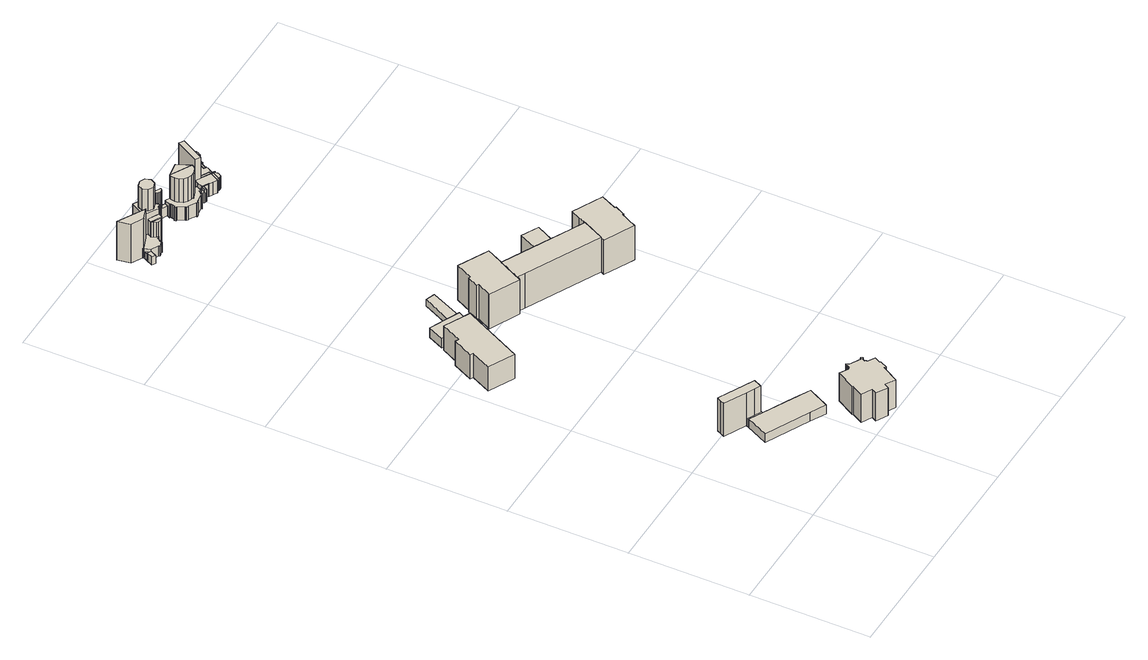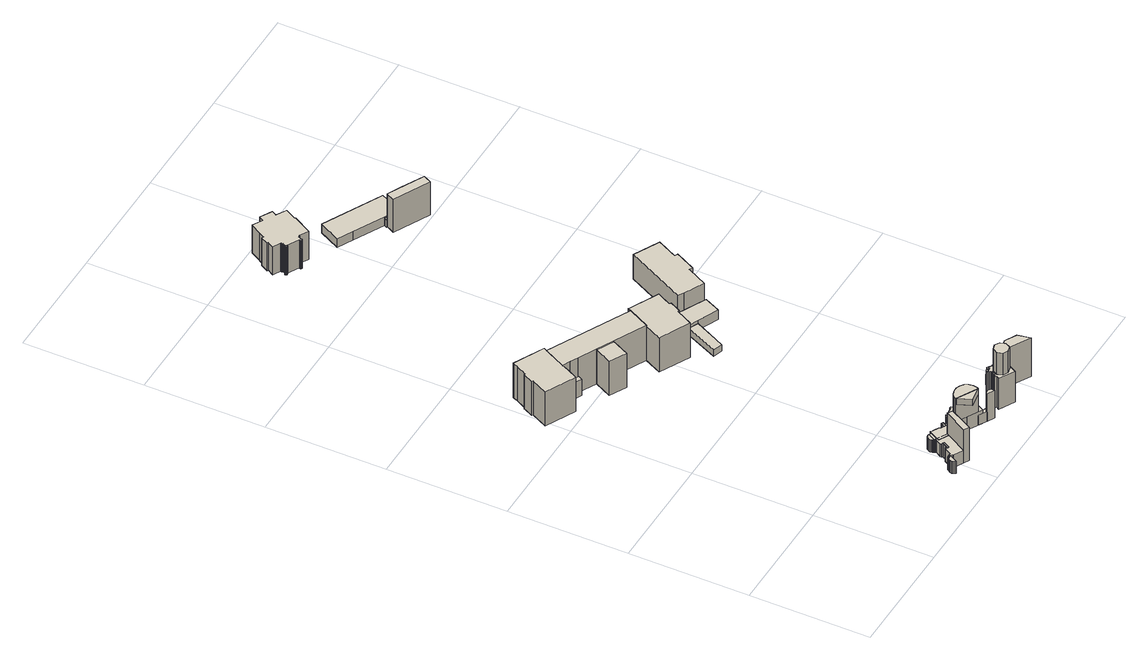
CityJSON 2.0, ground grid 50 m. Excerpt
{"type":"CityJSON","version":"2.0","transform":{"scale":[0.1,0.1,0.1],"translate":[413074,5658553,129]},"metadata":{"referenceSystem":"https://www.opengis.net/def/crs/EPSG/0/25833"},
"CityObjects":{
"building1":{"type":"Building","attributes":{"Dachtyp_tdc":"tdcFreeFormRoof","Gemeindeschluessel":14612000,"Dachneigung":67.37,"QualitaetDacherkennung":4,"Geometrietyp2DReferenz":"3000","measuredHeight":18.38,"function":"31001_9998","roofType":"5000"},"geometry":[{"type":"Solid","lod":"1","boundaries":[[[[0,1,2,3,4,5,6]],[[7,8,9,10,11,12,13]],[[6,8,7,0]],[[5,9,8,6]],[[4,10,9,5]],[[3,11,10,4]],[[2,12,11,3]],[[1,13,12,2]],[[0,7,13,1]]]]}]},
"building2":{"type":"Building","attributes":{"Gemeindeschluessel":14612000,"Geometrietyp2DReferenz":"3000","function":"31001_9998","roofType":"9999"},"children":["building2-1","building2-2"]},
"building2-1":{"type":"BuildingPart","attributes":{"Dachtyp_tdc":"tdcPolyFlatRoof","Dachneigung":3.82,"QualitaetDacherkennung":54,"Geometrietyp2DReferenz":"3000","measuredHeight":3.72,"roofType":"2100"},"parents":["building2"],"geometry":[{"type":"Solid","lod":"1","boundaries":[[[[14,15,16,17,18,19]],[[20,21,22,23,24,25]],[[19,21,20,14]],[[18,22,21,19]],[[17,23,22,18]],[[16,24,23,17]],[[15,25,24,16]],[[14,20,25,15]]]]}]},
"building2-2":{"type":"BuildingPart","attributes":{"Dachtyp_tdc":"tdcGableRoof","Dachneigung":11.91,"QualitaetDacherkennung":66,"Geometrietyp2DReferenz":"3000","measuredHeight":4.73,"roofType":"3100"},"parents":["building2"],"geometry":[{"type":"Solid","lod":"1","boundaries":[[[[26,27,28,29,30,31,32]],[[22,21,33,34,35,36,37]],[[32,21,22,26]],[[31,33,21,32]],[[30,34,33,31]],[[29,35,34,30]],[[28,36,35,29]],[[27,37,36,28]],[[26,22,37,27]]]]}]},
"building3":{"type":"Building","attributes":{"Dachtyp_tdc":"tdcPolyFlatRoof","Gemeindeschluessel":14612000,"Dachneigung":3.43,"QualitaetDacherkennung":82,"Geometrietyp2DReferenz":"3000","measuredHeight":12.13,"function":"31001_9998","roofType":"2100"},"geometry":[{"type":"Solid","lod":"1","boundaries":[[[[38,39,40,41,42,43,44,45,46]],[[47,48,49,50,51,52,53,54,55]],[[46,48,47,38]],[[45,49,48,46]],[[44,50,49,45]],[[43,51,50,44]],[[42,52,51,43]],[[41,53,52,42]],[[40,54,53,41]],[[39,55,54,40]],[[38,47,55,39]]]]}]},
"building4":{"type":"Building","attributes":{"Dachtyp_tdc":"tdcFreeFormRoof","Gemeindeschluessel":14612000,"Dachneigung":10.33,"QualitaetDacherkennung":54,"Geometrietyp2DReferenz":"3000","measuredHeight":14.67,"function":"31001_9998","roofType":"5000"},"geometry":[{"type":"Solid","lod":"1","boundaries":[[[[56,57,58,59,60,61,62,63,64,65,66,67,68,69,70,71,72,73,74,75,76,77,78,79,80,81,82,83,84,85,86,87,88,89,90,91,92,93,94,95,96,97,98,99,100,101,102,103,104,105,106,107,108,109,110,111,112,113,114,115,116,117,118,119,120,121,122,123,124,125,126,127,128,129,130,131,132,133,134,135,136,137,138,139,140,141,142,143,144,145,146,147,148,149,150,151,152,153,154,155,156,157,158]],[[159,160,161,162,163,164,165,166,167,168,169,170,171,172,173,174,175,176,177,178,179,180,181,182,183,184,185,186,187,188,189,190,191,192,193,194,195,196,197,198,199,200,201,202,203,204,205,206,207,208,209,210,211,212,213,214,215,216,217,218,219,220,221,222,223,224,225,226,227,228,229,230,231,232,233,234,235,236,237,238,239,240,241,242,243,244,245,246,247,248,249,250,251,252,253,254,255,256,257,258,259,260,261]],[[158,160,159,56]],[[157,161,160,158]],[[156,162,161,157]],[[155,163,162,156]],[[154,164,163,155]],[[153,165,164,154]],[[152,166,165,153]],[[151,167,166,152]],[[150,168,167,151]],[[149,169,168,150]],[[148,170,169,149]],[[147,171,170,148]],[[146,172,171,147]],[[145,173,172,146]],[[144,174,173,145]],[[143,175,174,144]],[[142,176,175,143]],[[141,177,176,142]],[[140,178,177,141]],[[139,179,178,140]],[[138,180,179,139]],[[137,181,180,138]],[[136,182,181,137]],[[135,183,182,136]],[[134,184,183,135]],[[133,185,184,134]],[[132,186,185,133]],[[131,187,186,132]],[[130,188,187,131]],[[129,189,188,130]],[[128,190,189,129]],[[127,191,190,128]],[[126,192,191,127]],[[125,193,192,126]],[[124,194,193,125]],[[123,195,194,124]],[[122,196,195,123]],[[121,197,196,122]],[[120,198,197,121]],[[119,199,198,120]],[[118,200,199,119]],[[117,201,200,118]],[[116,202,201,117]],[[115,203,202,116]],[[114,204,203,115]],[[113,205,204,114]],[[112,206,205,113]],[[111,207,206,112]],[[110,208,207,111]],[[109,209,208,110]],[[108,210,209,109]],[[107,211,210,108]],[[106,212,211,107]],[[105,213,212,106]],[[104,214,213,105]],[[103,215,214,104]],[[102,216,215,103]],[[101,217,216,102]],[[100,218,217,101]],[[99,219,218,100]],[[98,220,219,99]],[[97,221,220,98]],[[96,222,221,97]],[[95,223,222,96]],[[94,224,223,95]],[[93,225,224,94]],[[92,226,225,93]],[[91,227,226,92]],[[90,228,227,91]],[[89,229,228,90]],[[88,230,229,89]],[[87,231,230,88]],[[86,232,231,87]],[[85,233,232,86]],[[84,234,233,85]],[[83,235,234,84]],[[82,236,235,83]],[[81,237,236,82]],[[80,238,237,81]],[[79,239,238,80]],[[78,240,239,79]],[[77,241,240,78]],[[76,242,241,77]],[[75,243,242,76]],[[74,244,243,75]],[[73,245,244,74]],[[72,246,245,73]],[[71,247,246,72]],[[70,248,247,71]],[[69,249,248,70]],[[68,250,249,69]],[[67,251,250,68]],[[66,252,251,67]],[[65,253,252,66]],[[64,254,253,65]],[[63,255,254,64]],[[62,256,255,63]],[[61,257,256,62]],[[60,258,257,61]],[[59,259,258,60]],[[58,260,259,59]],[[57,261,260,58]],[[56,159,261,57]]]]}]},
"building5":{"type":"Building","attributes":{"Gemeindeschluessel":14612000,"Geometrietyp2DReferenz":"3000","function":"31001_9998","roofType":"9999"},"children":["building5-1","building5-2","building5-3"]},
"building5-1":{"type":"BuildingPart","attributes":{"Dachtyp_tdc":"tdcPolyFlatRoof","Dachneigung":0,"QualitaetDacherkennung":69,"Geometrietyp2DReferenz":"3000","measuredHeight":3.11,"roofType":"1000"},"parents":["building5"],"geometry":[{"type":"Solid","lod":"1","boundaries":[[[[262,263,264,265]],[[266,267,268,269]],[[265,267,266,262]],[[264,268,267,265]],[[263,269,268,264]],[[262,266,269,263]]]]}]},
"building5-2":{"type":"BuildingPart","attributes":{"Dachtyp_tdc":"tdcPolyFlatRoof","Dachneigung":0,"QualitaetDacherkennung":81,"Geometrietyp2DReferenz":"3000","measuredHeight":3.07,"roofType":"1000"},"parents":["building5"],"geometry":[{"type":"Solid","lod":"1","boundaries":[[[[270,271,272,273]],[[274,275,276,277]],[[273,275,274,270]],[[272,276,275,273]],[[271,277,276,272]],[[270,274,277,271]]]]}]},
"building5-3":{"type":"BuildingPart","attributes":{"Dachtyp_tdc":"tdcPolyFlatRoof","Dachneigung":3.21,"QualitaetDacherkennung":63,"Geometrietyp2DReferenz":"3000","measuredHeight":5.09,"roofType":"2100"},"parents":["building5"],"geometry":[{"type":"Solid","lod":"1","boundaries":[[[[278,279,280,281,282,283]],[[277,284,285,266,269,274]],[[283,284,277,278]],[[282,285,284,283]],[[281,266,285,282]],[[280,269,266,281]],[[279,274,269,280]],[[278,277,274,279]]]]}]},
"building6":{"type":"Building","attributes":{"name":"St. Martin","Gemeindeschluessel":14612000,"QualitaetDacherkennung":100,"Geometrietyp2DReferenz":"3000","function":"31001_3041","roofType":"9999"},"children":["building6-1","building6-2","building6-3","building6-4","building6-5","building6-6","building6-7","building6-8","building6-9","building6-10","building6-11","building6-12","building6-13","building6-14","building6-15","building6-16","building6-17","building6-18","building6-19","building6-20","building6-21","building6-22","building6-23"]},
"building6-1":{"type":"BuildingPart","attributes":{"Dachtyp_tdc":"tdcHipAndGableRoof","Dachneigung":59.21,"QualitaetDacherkennung":100,"Geometrietyp2DReferenz":"3000","measuredHeight":4.59,"roofType":"5000"},"parents":["building6"],"geometry":[{"type":"Solid","lod":"1","boundaries":[[[[286,287,288,289]],[[290,291,292,293]],[[289,291,290,286]],[[288,292,291,289]],[[287,293,292,288]],[[286,290,293,287]]]]}]},
"building6-2":{"type":"BuildingPart","attributes":{"Dachtyp_tdc":"tdcPolyFlatRoof","Dachneigung":11.87,"QualitaetDacherkennung":100,"Geometrietyp2DReferenz":"3000","measuredHeight":3.67,"roofType":"1000"},"parents":["building6"],"geometry":[{"type":"Solid","lod":"1","boundaries":[[[[294,295,296]],[[291,290,297]],[[296,290,291,294]],[[295,297,290,296]],[[294,291,297,295]]]]}]},
"building6-3":{"type":"BuildingPart","attributes":{"Dachtyp_tdc":"tdcPyramidRoof","Dachneigung":68.82,"QualitaetDacherkennung":100,"Geometrietyp2DReferenz":"3000","measuredHeight":22.8,"roofType":"4000"},"parents":["building6"],"geometry":[{"type":"Solid","lod":"1","boundaries":[[[[298,299,300,301]],[[297,302,303,304]],[[301,302,297,298]],[[300,303,302,301]],[[299,304,303,300]],[[298,297,304,299]]]]}]},
"building6-4":{"type":"BuildingPart","attributes":{"Dachtyp_tdc":"tdcTentRoof","Dachneigung":47.16,"QualitaetDacherkennung":100,"Geometrietyp2DReferenz":"3000","measuredHeight":7.36,"roofType":"4000"},"parents":["building6"],"geometry":[{"type":"Solid","lod":"1","boundaries":[[[[305,306,307,308,309,310,311,312,313,314,315,316,317,318,319,320,321,322,323,324,325,326,327]],[[328,329,330,331,332,333,334,335,336,337,338,339,340,291,341,342,343,344,345,346,347,348,349]],[[327,329,328,305]],[[326,330,329,327]],[[325,331,330,326]],[[324,332,331,325]],[[323,333,332,324]],[[322,334,333,323]],[[321,335,334,322]],[[320,336,335,321]],[[319,337,336,320]],[[318,338,337,319]],[[317,339,338,318]],[[316,340,339,317]],[[315,291,340,316]],[[314,341,291,315]],[[313,342,341,314]],[[312,343,342,313]],[[311,344,343,312]],[[310,345,344,311]],[[309,346,345,310]],[[308,347,346,309]],[[307,348,347,308]],[[306,349,348,307]],[[305,328,349,306]]]]}]},
"building6-5":{"type":"BuildingPart","attributes":{"Dachtyp_tdc":"tdcTentRoof","Dachneigung":71.44,"QualitaetDacherkennung":100,"Geometrietyp2DReferenz":"3000","measuredHeight":14.91,"roofType":"4000"},"parents":["building6"],"geometry":[{"type":"Solid","lod":"1","boundaries":[[[[350,351,352,353,354,355,356,357,358]],[[359,360,361,362,328,349,363,364,365]],[[358,360,359,350]],[[357,361,360,358]],[[356,362,361,357]],[[355,328,362,356]],[[354,349,328,355]],[[353,363,349,354]],[[352,364,363,353]],[[351,365,364,352]],[[350,359,365,351]]]]}]},
"building6-6":{"type":"BuildingPart","attributes":{"Dachtyp_tdc":"tdcGableRoof","Dachneigung":63.67,"QualitaetDacherkennung":100,"Geometrietyp2DReferenz":"3000","measuredHeight":14.9,"roofType":"3100"},"parents":["building6"],"geometry":[{"type":"Solid","lod":"1","boundaries":[[[[366,367,368,369,370]],[[364,371,372,373,359]],[[370,371,364,366]],[[369,372,371,370]],[[368,373,372,369]],[[367,359,373,368]],[[366,364,359,367]]]]}]},
"building6-7":{"type":"BuildingPart","attributes":{"Dachtyp_tdc":"tdcTentRoof","Dachneigung":72.78,"QualitaetDacherkennung":100,"Geometrietyp2DReferenz":"3000","measuredHeight":15.07,"roofType":"4000"},"parents":["building6"],"geometry":[{"type":"Solid","lod":"1","boundaries":[[[[374,375,376,377,378,379,380,381]],[[382,383,384,385,386,387,388,389]],[[381,383,382,374]],[[380,384,383,381]],[[379,385,384,380]],[[378,386,385,379]],[[377,387,386,378]],[[376,388,387,377]],[[375,389,388,376]],[[374,382,389,375]]]]}]},
"building6-8":{"type":"BuildingPart","attributes":{"Dachtyp_tdc":"tdcLeanToRoof","Dachneigung":0,"QualitaetDacherkennung":100,"Geometrietyp2DReferenz":"3000","measuredHeight":14.87,"roofType":"2100"},"parents":["building6"],"geometry":[{"type":"Solid","lod":"1","boundaries":[[[[390,391,392,393,394,395,396,397,398,399,400,401,402,403,404,405,406,407,408,409,410,411]],[[412,413,414,415,416,417,418,419,420,421,422,423,424,425,426,427,428,429,430,372,431,432]],[[411,413,412,390]],[[410,414,413,411]],[[409,415,414,410]],[[408,416,415,409]],[[407,417,416,408]],[[406,418,417,407]],[[405,419,418,406]],[[404,420,419,405]],[[403,421,420,404]],[[402,422,421,403]],[[401,423,422,402]],[[400,424,423,401]],[[399,425,424,400]],[[398,426,425,399]],[[397,427,426,398]],[[396,428,427,397]],[[395,429,428,396]],[[394,430,429,395]],[[393,372,430,394]],[[392,431,372,393]],[[391,432,431,392]],[[390,412,432,391]]]]}]},
"building6-9":{"type":"BuildingPart","attributes":{"Dachtyp_tdc":"tdcTentRoof","Dachneigung":90,"QualitaetDacherkennung":100,"Geometrietyp2DReferenz":"3000","measuredHeight":14.98,"roofType":"4000"},"parents":["building6"],"geometry":[{"type":"Solid","lod":"1","boundaries":[[[[433,434,435,436,437,438,439,440,441,442,443]],[[444,445,446,447,448,449,450,451,452,453,454]],[[443,445,444,433]],[[442,446,445,443]],[[441,447,446,442]],[[440,448,447,441]],[[439,449,448,440]],[[438,450,449,439]],[[437,451,450,438]],[[436,452,451,437]],[[435,453,452,436]],[[434,454,453,435]],[[433,444,454,434]]]]}]},
"building6-10":{"type":"BuildingPart","attributes":{"Dachtyp_tdc":"tdcLeanToRoof","Dachneigung":0,"QualitaetDacherkennung":100,"Geometrietyp2DReferenz":"3000","measuredHeight":4.7,"roofType":"2100"},"parents":["building6"],"geometry":[{"type":"Solid","lod":"1","boundaries":[[[[455,456,457,458]],[[459,460,461,462]],[[458,460,459,455]],[[457,461,460,458]],[[456,462,461,457]],[[455,459,462,456]]]]}]},
"building6-11":{"type":"BuildingPart","attributes":{"Dachtyp_tdc":"tdcTentRoof","Dachneigung":31.6,"QualitaetDacherkennung":100,"Geometrietyp2DReferenz":"3000","measuredHeight":8.97,"roofType":"3500"},"parents":["building6"],"geometry":[{"type":"Solid","lod":"1","boundaries":[[[[463,464,465,466,467,468,469,470,471,472,473,474,475,476,477,478,479,480,481,482,483,484,485,486,487,488,489,490,491]],[[492,493,494,495,496,497,498,499,500,501,502,503,504,505,506,507,508,509,510,511,512,513,514,515,516,517,518,519,520]],[[491,493,492,463]],[[490,494,493,491]],[[489,495,494,490]],[[488,496,495,489]],[[487,497,496,488]],[[486,498,497,487]],[[485,499,498,486]],[[484,500,499,485]],[[483,501,500,484]],[[482,502,501,483]],[[481,503,502,482]],[[480,504,503,481]],[[479,505,504,480]],[[478,506,505,479]],[[477,507,506,478]],[[476,508,507,477]],[[475,509,508,476]],[[474,510,509,475]],[[473,511,510,474]],[[472,512,511,473]],[[471,513,512,472]],[[470,514,513,471]],[[469,515,514,470]],[[468,516,515,469]],[[467,517,516,468]],[[466,518,517,467]],[[465,519,518,466]],[[464,520,519,465]],[[463,492,520,464]]]]}]},
"building6-12":{"type":"BuildingPart","attributes":{"Dachtyp_tdc":"tdcTentRoof","Dachneigung":90,"QualitaetDacherkennung":100,"Geometrietyp2DReferenz":"3000","measuredHeight":16.08,"roofType":"4000"},"parents":["building6"],"geometry":[{"type":"Solid","lod":"1","boundaries":[[[[521,522,523,524,525,526,527,528,529,530,531]],[[532,533,534,535,536,537,538,539,540,541,457]],[[531,533,532,521]],[[530,534,533,531]],[[529,535,534,530]],[[528,536,535,529]],[[527,537,536,528]],[[526,538,537,527]],[[525,539,538,526]],[[524,540,539,525]],[[523,541,540,524]],[[522,457,541,523]],[[521,532,457,522]]]]}]},
"building6-13":{"type":"BuildingPart","attributes":{"Dachtyp_tdc":"tdcFreeFormRoof","Dachneigung":50.16,"QualitaetDacherkennung":100,"Geometrietyp2DReferenz":"3000","measuredHeight":5.89,"roofType":"5000"},"parents":["building6"],"geometry":[{"type":"Solid","lod":"1","boundaries":[[[[522,521,542]],[[543,544,545]],[[542,544,543,522]],[[521,545,544,542]],[[522,543,545,521]]]]}]},
"building6-14":{"type":"BuildingPart","attributes":{"Dachtyp_tdc":"tdcLeanToRoof","Dachneigung":0,"QualitaetDacherkennung":100,"Geometrietyp2DReferenz":"3000","measuredHeight":4.72,"roofType":"2100"},"parents":["building6"],"geometry":[{"type":"Solid","lod":"1","boundaries":[[[[546,532,547,548,549,550,551,552,553,554,555]],[[556,557,558,559,560,561,562,520,563,564,519]],[[555,556,519,546]],[[554,557,556,555]],[[553,558,557,554]],[[552,559,558,553]],[[551,560,559,552]],[[550,561,560,551]],[[549,562,561,550]],[[548,520,562,549]],[[547,563,520,548]],[[532,564,563,547]],[[546,519,564,532]]]]}]},
"building6-15":{"type":"BuildingPart","attributes":{"Dachtyp_tdc":"tdcHipAndGableRoof","Dachneigung":54.85,"QualitaetDacherkennung":100,"Geometrietyp2DReferenz":"3000","measuredHeight":6.83,"roofType":"5000"},"parents":["building6"],"geometry":[{"type":"Solid","lod":"1","boundaries":[[[[565,566,567,568,569,570,571,572]],[[573,574,575,576,577,559,578,579]],[[572,574,573,565]],[[571,575,574,572]],[[570,576,575,571]],[[569,577,576,570]],[[568,559,577,569]],[[567,578,559,568]],[[566,579,578,567]],[[565,573,579,566]]]]}]},
"building6-16":{"type":"BuildingPart","attributes":{"Dachtyp_tdc":"tdcHipAndGableRoof","Dachneigung":49.87,"QualitaetDacherkennung":100,"Geometrietyp2DReferenz":"3000","measuredHeight":7.79,"roofType":"5000"},"parents":["building6"],"geometry":[{"type":"Solid","lod":"1","boundaries":[[[[580,581,582,583,584,585,586,587,588,589,590]],[[591,592,593,594,595,596,597,598,599,600,601]],[[590,592,591,580]],[[589,593,592,590]],[[588,594,593,589]],[[587,595,594,588]],[[586,596,595,587]],[[585,597,596,586]],[[584,598,597,585]],[[583,599,598,584]],[[582,600,599,583]],[[581,601,600,582]],[[580,591,601,581]]]]}]},
"building6-17":{"type":"BuildingPart","attributes":{"Dachtyp_tdc":"tdcHipAndGableRoof","Dachneigung":76.77,"QualitaetDacherkennung":100,"Geometrietyp2DReferenz":"3000","measuredHeight":7.02,"roofType":"5000"},"parents":["building6"],"geometry":[{"type":"Solid","lod":"1","boundaries":[[[[602,603,604,605]],[[606,607,608,609]],[[605,607,606,602]],[[604,608,607,605]],[[603,609,608,604]],[[602,606,609,603]]]]}]},
"building6-18":{"type":"BuildingPart","attributes":{"Dachtyp_tdc":"tdcTentRoof","Dachneigung":76.77,"QualitaetDacherkennung":100,"Geometrietyp2DReferenz":"3000","measuredHeight":7.03,"roofType":"4000"},"parents":["building6"],"geometry":[{"type":"Solid","lod":"1","boundaries":[[[[610,611,612,613,605,604,614,615,616,617]],[[618,619,620,621,622,608,607,623,624,625]],[[617,619,618,610]],[[616,620,619,617]],[[615,621,620,616]],[[614,622,621,615]],[[604,608,622,614]],[[605,607,608,604]],[[613,623,607,605]],[[612,624,623,613]],[[611,625,624,612]],[[610,618,625,611]]]]}]},
"building6-19":{"type":"BuildingPart","attributes":{"Dachtyp_tdc":"tdcGableRoof","Dachneigung":56.54,"QualitaetDacherkennung":100,"Geometrietyp2DReferenz":"3000","measuredHeight":20.27,"roofType":"3100"},"parents":["building6"],"geometry":[{"type":"Solid","lod":"1","boundaries":[[[[626,627,628,629]],[[630,631,632,633]],[[629,631,630,626]],[[628,632,631,629]],[[627,633,632,628]],[[626,630,633,627]]]]}]},
"building6-20":{"type":"BuildingPart","attributes":{"Dachtyp_tdc":"tdcLeanToRoof","Dachneigung":15.95,"QualitaetDacherkennung":100,"Geometrietyp2DReferenz":"3000","measuredHeight":6.93,"roofType":"2100"},"parents":["building6"],"geometry":[{"type":"Solid","lod":"1","boundaries":[[[[634,635,636,637,638,639,640,641,642,643,644,645,646,647,648,649,650,651,652,653,654,655,656,657,658,659,660,661,584,662,663,664,665,666,667,668,669,670,671,672,673]],[[674,675,676,677,678,679,680,681,682,683,684,685,686,687,688,630,633,689,690,691,692,693,694,695,696,697,698,699,700,701,702,703,704,705,706,707,708,709,710,711,712]],[[673,675,674,634]],[[672,676,675,673]],[[671,677,676,672]],[[670,678,677,671]],[[669,679,678,670]],[[668,680,679,669]],[[667,681,680,668]],[[666,682,681,667]],[[665,683,682,666]],[[664,684,683,665]],[[663,685,684,664]],[[662,686,685,663]],[[584,687,686,662]],[[661,688,687,584]],[[660,630,688,661]],[[659,633,630,660]],[[658,689,633,659]],[[657,690,689,658]],[[656,691,690,657]],[[655,692,691,656]],[[654,693,692,655]],[[653,694,693,654]],[[652,695,694,653]],[[651,696,695,652]],[[650,697,696,651]],[[649,698,697,650]],[[648,699,698,649]],[[647,700,699,648]],[[646,701,700,647]],[[645,702,701,646]],[[644,703,702,645]],[[643,704,703,644]],[[642,705,704,643]],[[641,706,705,642]],[[640,707,706,641]],[[639,708,707,640]],[[638,709,708,639]],[[637,710,709,638]],[[636,711,710,637]],[[635,712,711,636]],[[634,674,712,635]]]]}]},
"building6-21":{"type":"BuildingPart","attributes":{"Dachtyp_tdc":"tdcGableRoof","Dachneigung":44.98,"QualitaetDacherkennung":100,"Geometrietyp2DReferenz":"3000","measuredHeight":7.02,"roofType":"3100"},"parents":["building6"],"geometry":[{"type":"Solid","lod":"1","boundaries":[[[[713,714,715,716]],[[717,718,719,720]],[[716,718,717,713]],[[715,719,718,716]],[[714,720,719,715]],[[713,717,720,714]]]]}]},
"building6-22":{"type":"BuildingPart","attributes":{"Dachtyp_tdc":"tdcGableRoof","Dachneigung":45.05,"QualitaetDacherkennung":100,"Geometrietyp2DReferenz":"3000","measuredHeight":7.01,"roofType":"3100"},"parents":["building6"],"geometry":[{"type":"Solid","lod":"1","boundaries":[[[[721,722,723,724,725,726,727]],[[711,710,709,728,729,730,712]],[[727,710,711,721]],[[726,709,710,727]],[[725,728,709,726]],[[724,729,728,725]],[[723,730,729,724]],[[722,712,730,723]],[[721,711,712,722]]]]}]},
"building6-23":{"type":"BuildingPart","attributes":{"Dachtyp_tdc":"tdcTentRoof","Dachneigung":76.8,"QualitaetDacherkennung":100,"Geometrietyp2DReferenz":"3000","measuredHeight":7.01,"roofType":"4000"},"parents":["building6"],"geometry":[{"type":"Solid","lod":"1","boundaries":[[[[731,732,733,734,735,736,737,738,739,740]],[[741,742,743,744,745,746,747,748,749,750]],[[740,742,741,731]],[[739,743,742,740]],[[738,744,743,739]],[[737,745,744,738]],[[736,746,745,737]],[[735,747,746,736]],[[734,748,747,735]],[[733,749,748,734]],[[732,750,749,733]],[[731,741,750,732]]]]}]},
"building7":{"type":"Building","attributes":{"Gemeindeschluessel":14612000,"Geometrietyp2DReferenz":"3000","function":"31001_9998","roofType":"9999"},"children":["building7-1","building7-2","building7-3","building7-4","building7-5"]},
"building7-1":{"type":"BuildingPart","attributes":{"Dachtyp_tdc":"tdcHipRoof","Dachneigung":17.98,"QualitaetDacherkennung":84,"Geometrietyp2DReferenz":"3000","measuredHeight":18.03,"roofType":"3200"},"parents":["building7"],"geometry":[{"type":"Solid","lod":"1","boundaries":[[[[751,752,753,754,755,756,757,758,759,760,761,762,763]],[[764,765,766,767,768,769,770,771,772,773,774,775,776]],[[763,765,764,751]],[[762,766,765,763]],[[761,767,766,762]],[[760,768,767,761]],[[759,769,768,760]],[[758,770,769,759]],[[757,771,770,758]],[[756,772,771,757]],[[755,773,772,756]],[[754,774,773,755]],[[753,775,774,754]],[[752,776,775,753]],[[751,764,776,752]]]]}]},
"building7-2":{"type":"BuildingPart","attributes":{"Dachtyp_tdc":"tdcHipAndGableRoof","Dachneigung":14.85,"QualitaetDacherkennung":86,"Geometrietyp2DReferenz":"3000","measuredHeight":17.2,"roofType":"5000"},"parents":["building7"],"geometry":[{"type":"Solid","lod":"1","boundaries":[[[[777,778,779,780]],[[781,782,770,769]],[[780,781,769,777]],[[779,782,781,780]],[[778,770,782,779]],[[777,769,770,778]]]]}]},
"building7-3":{"type":"BuildingPart","attributes":{"Dachtyp_tdc":"tdcPolyFlatRoof","Dachneigung":0,"QualitaetDacherkennung":51,"Geometrietyp2DReferenz":"3000","measuredHeight":16.69,"roofType":"1000"},"parents":["building7"],"geometry":[{"type":"Solid","lod":"1","boundaries":[[[[783,784,785,786,787,788,789,790,791,792,793]],[[794,768,767,765,795,796,797,798,799,800,801]],[[793,768,794,783]],[[792,767,768,793]],[[791,765,767,792]],[[790,795,765,791]],[[789,796,795,790]],[[788,797,796,789]],[[787,798,797,788]],[[786,799,798,787]],[[785,800,799,786]],[[784,801,800,785]],[[783,794,801,784]]]]}]},
"building7-4":{"type":"BuildingPart","attributes":{"Dachtyp_tdc":"tdcFreeFormRoof","Dachneigung":57.47,"QualitaetDacherkennung":13,"Geometrietyp2DReferenz":"3000","measuredHeight":8.88,"roofType":"5000"},"parents":["building7"],"geometry":[{"type":"Solid","lod":"1","boundaries":[[[[802,803,804,805,806]],[[807,808,809,772,771]],[[806,807,771,802]],[[805,808,807,806]],[[804,809,808,805]],[[803,772,809,804]],[[802,771,772,803]]]]}]},
"building7-5":{"type":"BuildingPart","attributes":{"Dachtyp_tdc":"tdcPolyFlatRoof","Dachneigung":0,"QualitaetDacherkennung":64,"Geometrietyp2DReferenz":"3000","measuredHeight":16.69,"roofType":"1000"},"parents":["building7"],"geometry":[{"type":"Solid","lod":"1","boundaries":[[[[810,811,812,813,814,815,816,817,818,819,820,821,822,823,824,825]],[[826,827,774,773,828,829,830,831,832,833,834,835,836,837,838,839]],[[825,827,826,810]],[[824,774,827,825]],[[823,773,774,824]],[[822,828,773,823]],[[821,829,828,822]],[[820,830,829,821]],[[819,831,830,820]],[[818,832,831,819]],[[817,833,832,818]],[[816,834,833,817]],[[815,835,834,816]],[[814,836,835,815]],[[813,837,836,814]],[[812,838,837,813]],[[811,839,838,812]],[[810,826,839,811]]]]}]}
},
"vertices":[
[347,398,201],[364,433,201],[216,508,201],[207,490,201],[199,473,201],[290,427,201],[322,411,201],[347,398,41],[322,411,41],[290,427,41],[199,473,41],[207,490,41],[216,508,41],[364,433,41],
[350,397,76],[347,398,76],[322,411,76],[291,426,76],[286,416,76],[344,386,76],[350,397,39],[344,386,39],[286,416,39],[291,426,39],[322,411,39],[347,398,39],
[286,416,81],[241,325,81],[423,233,81],[486,201,81],[532,290,81],[469,322,81],[344,386,81],[469,322,39],[532,290,39],[486,201,39],[423,233,39],[241,325,39],
[155,1313,130],[280,1563,130],[255,1576,130],[174,1617,130],[132,1533,130],[119,1540,130],[77,1456,130],[90,1450,130],[49,1367,130],[155,1313,12],[49,1367,12],[90,1450,12],[77,1456,12],[119,1540,12],[132,1533,12],[174,1617,12],[255,1576,12],[280,1563,12],
[710,175,141],[663,202,141],[663,203,141],[664,203,141],[664,204,141],[664,205,141],[664,206,141],[664,207,141],[664,208,141],[663,209,141],[663,210,141],[662,210,141],[661,210,141],[661,211,141],[660,211,141],[659,211,141],[658,211,141],[658,210,141],[657,210,141],[656,210,141],[656,209,141],[655,209,141],[655,208,141],[655,207,141],[654,207,141],[654,206,141],[654,205,141],[654,204,141],[655,204,141],[655,203,141],[649,192,141],[648,193,141],[647,193,141],[646,193,141],[645,193,141],[644,192,141],[643,192,141],[643,191,141],[642,191,141],[642,190,141],[641,190,141],[641,189,141],[605,210,141],[561,132,141],[564,130,141],[538,84,141],[580,60,141],[569,41,141],[616,14,141],[627,33,141],[668,10,141],[694,55,141],[695,54,141],[708,78,141],[715,74,141],[731,104,141],[726,107,141],[741,132,141],[709,150,141],[710,150,141],[710,151,141],[710,152,141],[711,152,141],[711,153,141],[711,154,141],[711,155,141],[711,156,141],[710,156,141],[710,157,141],[709,158,141],[708,158,141],[708,159,141],[707,159,141],[713,170,141],[714,170,141],[714,169,141],[715,169,141],[715,170,141],[716,170,141],[717,170,141],[718,170,141],[718,171,141],[719,171,141],[719,172,141],[719,173,141],[720,174,141],[720,175,141],[719,176,141],[719,177,141],[718,177,141],[718,178,141],[717,178,141],[717,179,141],[716,179,141],[715,179,141],[714,179,141],[713,179,141],[712,179,141],[712,178,141],[711,178,141],[711,177,141],[710,177,141],[710,176,141],[710,175,5],[710,176,5],[710,177,5],[711,177,5],[711,178,5],[712,178,5],[712,179,5],[713,179,5],[714,179,5],[715,179,5],[716,179,5],[717,179,5],[717,178,5],[718,178,5],[718,177,5],[719,177,5],[719,176,5],[720,175,5],[720,174,5],[719,173,5],[719,172,5],[719,171,5],[718,171,5],[718,170,5],[717,170,5],[716,170,5],[715,170,5],[715,169,5],[714,169,5],[714,170,5],[713,170,5],[707,159,5],[708,159,5],[708,158,5],[709,158,5],[710,157,5],[710,156,5],[711,156,5],[711,155,5],[711,154,5],[711,153,5],[711,152,5],[710,152,5],[710,151,5],[710,150,5],[709,150,5],[741,132,5],[726,107,5],[731,104,5],[715,74,5],[708,78,5],[695,54,5],[694,55,5],[668,10,5],[627,33,5],[616,14,5],[569,41,5],[580,60,5],[538,84,5],[564,130,5],[561,132,5],[605,210,5],[641,189,5],[641,190,5],[642,190,5],[642,191,5],[643,191,5],[643,192,5],[644,192,5],[645,193,5],[646,193,5],[647,193,5],[648,193,5],[649,192,5],[655,203,5],[655,204,5],[654,204,5],[654,205,5],[654,206,5],[654,207,5],[655,207,5],[655,208,5],[655,209,5],[656,209,5],[656,210,5],[657,210,5],[658,210,5],[658,211,5],[659,211,5],[660,211,5],[661,211,5],[661,210,5],[662,210,5],[663,210,5],[663,209,5],[664,208,5],[664,207,5],[664,206,5],[664,205,5],[664,204,5],[664,203,5],[663,203,5],[663,202,5],
[296,1655,44],[336,1637,44],[398,1773,44],[359,1787,44],[296,1655,13],[359,1787,13],[398,1773,13],[336,1637,13],
[331,1627,44],[303,1567,44],[342,1548,44],[368,1610,44],[331,1627,13],[368,1610,13],[342,1548,13],[303,1567,13],
[303,1567,60],[331,1627,60],[336,1637,60],[296,1655,60],[211,1694,60],[180,1627,60],[180,1627,13],[211,1694,13],
[56,2778,102],[42,2753,102],[57,2745,102],[70,2770,102],[56,2778,63],[70,2770,63],[57,2745,63],[42,2753,63],
[70,2770,97],[67,2799,97],[56,2778,97],[67,2799,63],
[67,2799,251],[118,2818,251],[7,2879,251],[18,2826,251],[18,2826,63],[7,2879,63],[118,2818,63],
[148,2779,110],[141,2785,110],[140,2786,110],[144,2793,110],[138,2815,110],[141,2820,110],[135,2824,110],[106,2839,110],[76,2829,110],[61,2801,110],[70,2770,110],[99,2755,110],[101,2749,110],[119,2755,110],[123,2752,110],[129,2759,110],[125,2762,110],[126,2764,110],[128,2766,110],[134,2774,110],[136,2777,110],[141,2776,110],[143,2782,110],[148,2779,63],[143,2782,63],[141,2776,63],[136,2777,63],[134,2774,63],[128,2766,63],[126,2764,63],[125,2762,63],[129,2759,63],[123,2752,63],[119,2755,63],[101,2749,63],[99,2755,63],[61,2801,63],[76,2829,63],[106,2839,63],[135,2824,63],[141,2820,63],[138,2815,63],[144,2793,63],[140,2786,63],[141,2785,63],
[172,2781,181],[155,2790,181],[131,2803,181],[135,2793,181],[141,2785,181],[148,2779,181],[157,2775,181],[160,2776,181],[166,2778,181],[172,2781,63],[166,2778,63],[160,2776,63],[157,2775,63],[135,2793,63],[131,2803,63],[155,2790,63],
[131,2803,184],[172,2781,184],[175,2782,184],[183,2797,184],[141,2821,184],[141,2821,63],[183,2797,63],[175,2782,63],
[193,2820,317],[204,2841,317],[197,2863,317],[177,2874,317],[154,2867,317],[144,2846,317],[151,2824,317],[171,2813,317],[193,2820,212],[171,2813,212],[151,2824,212],[144,2846,212],[154,2867,212],[177,2874,212],[197,2863,212],[204,2841,212],
[223,2858,212],[160,2893,212],[125,2829,212],[183,2797,212],[187,2803,212],[191,2801,212],[194,2804,212],[198,2801,212],[203,2809,212],[205,2811,212],[200,2814,212],[202,2818,212],[201,2818,212],[198,2820,212],[206,2835,212],[209,2833,212],[212,2837,212],[214,2840,212],[218,2837,212],[220,2839,212],[222,2842,212],[216,2846,212],[223,2858,63],[216,2846,63],[222,2842,63],[220,2839,63],[218,2837,63],[214,2840,63],[212,2837,63],[209,2833,63],[206,2835,63],[198,2820,63],[201,2818,63],[202,2818,63],[200,2814,63],[205,2811,63],[203,2809,63],[198,2801,63],[194,2804,63],[191,2801,63],[187,2803,63],[125,2829,63],[160,2893,63],
[301,2852,195],[271,2868,195],[270,2866,195],[269,2860,195],[270,2854,195],[273,2849,195],[277,2845,195],[283,2843,195],[289,2843,195],[295,2845,195],[299,2849,195],[301,2852,62],[299,2849,62],[295,2845,62],[289,2843,62],[283,2843,62],[277,2845,62],[273,2849,62],[270,2854,62],[269,2860,62],[270,2866,62],[271,2868,62],
[277,2845,110],[311,2829,110],[335,2833,110],[301,2852,110],[277,2845,63],[301,2852,63],[335,2833,63],[311,2829,63],
[426,2753,127],[427,2752,127],[439,2776,127],[378,2809,127],[318,2843,127],[304,2817,127],[306,2816,127],[309,2814,127],[307,2806,127],[304,2796,127],[300,2796,127],[300,2788,127],[305,2787,127],[320,2760,127],[321,2758,127],[319,2757,127],[325,2751,127],[327,2754,127],[357,2735,127],[356,2731,127],[365,2730,127],[365,2734,127],[372,2735,127],[402,2739,127],[404,2735,127],[412,2739,127],[409,2743,127],[414,2748,127],[421,2756,127],[426,2753,63],[421,2756,63],[414,2748,63],[409,2743,63],[412,2739,63],[404,2735,63],[402,2739,63],[372,2735,63],[365,2734,63],[365,2730,63],[356,2731,63],[357,2735,63],[327,2754,63],[325,2751,63],[319,2757,63],[321,2758,63],[320,2760,63],[305,2787,63],[300,2788,63],[300,2796,63],[304,2796,63],[307,2806,63],[309,2814,63],[306,2816,63],[304,2817,63],[318,2843,63],[378,2809,63],[439,2776,63],[427,2752,63],
[421,2786,241],[335,2833,241],[332,2826,241],[329,2809,241],[332,2792,241],[340,2777,241],[354,2766,241],[370,2760,241],[387,2760,241],[404,2766,241],[417,2777,241],[421,2786,110],[417,2777,110],[404,2766,110],[387,2760,110],[370,2760,110],[354,2766,110],[340,2777,110],[332,2792,110],[329,2809,110],[332,2826,110],
[397,2843,241],[335,2833,212],[397,2843,212],[421,2786,212],
[439,2776,110],[431,2762,110],[427,2752,110],[439,2745,110],[437,2743,110],[440,2741,110],[441,2744,110],[447,2754,110],[467,2760,110],[454,2768,110],[454,2768,63],[467,2760,63],[447,2754,63],[441,2744,63],[440,2741,63],[437,2743,63],[439,2745,63],[431,2762,63],[421,2786,63],
[476,2745,121],[477,2747,121],[451,2762,121],[441,2744,121],[448,2740,121],[448,2742,121],[457,2756,121],[475,2746,121],[476,2745,63],[475,2746,63],[457,2756,63],[448,2742,63],[448,2740,63],[451,2762,63],[477,2747,63],
[491,2737,123],[509,2727,123],[509,2726,123],[510,2729,123],[535,2774,123],[475,2806,123],[463,2784,123],[451,2762,123],[477,2747,123],[476,2745,123],[478,2744,123],[491,2737,62],[478,2744,62],[476,2745,62],[477,2747,62],[451,2762,62],[463,2784,62],[475,2806,62],[535,2774,62],[510,2729,62],[509,2726,62],[509,2727,62],
[530,2765,121],[513,2733,121],[522,2728,121],[540,2760,121],[530,2765,62],[540,2760,62],[522,2728,62],[513,2733,62],
[545,2739,121],[547,2746,121],[545,2752,121],[542,2758,121],[524,2727,121],[531,2727,121],[537,2729,121],[542,2734,121],[545,2739,62],[542,2734,62],[537,2729,62],[531,2727,62],[524,2727,62],[542,2758,62],[545,2752,62],[547,2746,62],
[491,2787,224],[544,2883,224],[524,2895,224],[471,2798,224],[491,2787,63],[471,2798,63],[524,2895,63],[544,2883,63],
[553,2791,123],[552,2796,123],[548,2798,123],[562,2823,123],[569,2819,123],[585,2848,123],[587,2847,123],[589,2847,123],[591,2847,123],[593,2847,123],[594,2847,123],[596,2847,123],[598,2847,123],[599,2848,123],[601,2848,123],[603,2849,123],[604,2849,123],[605,2850,123],[602,2851,123],[600,2852,123],[593,2852,123],[591,2853,123],[581,2858,123],[579,2854,123],[583,2862,123],[544,2883,123],[491,2787,123],[530,2765,123],[531,2765,123],[540,2760,123],[547,2756,123],[547,2757,123],[546,2759,123],[545,2760,123],[544,2762,123],[543,2763,123],[542,2764,123],[541,2766,123],[540,2767,123],[539,2767,123],[553,2791,63],[539,2767,63],[540,2767,63],[541,2766,63],[542,2764,63],[543,2763,63],[544,2762,63],[545,2760,63],[546,2759,63],[547,2757,63],[547,2756,63],[540,2760,63],[531,2765,63],[535,2774,63],[530,2765,63],[583,2862,63],[579,2854,63],[581,2858,63],[591,2853,63],[593,2852,63],[600,2852,63],[602,2851,63],[605,2850,63],[604,2849,63],[603,2849,63],[601,2848,63],[599,2848,63],[598,2847,63],[596,2847,63],[594,2847,63],[593,2847,63],[591,2847,63],[589,2847,63],[587,2847,63],[585,2848,63],[569,2819,63],[562,2823,63],[548,2798,63],[552,2796,63],
[548,2798,127],[562,2823,127],[556,2827,127],[542,2802,127],[548,2798,64],[542,2802,64],[556,2827,64],[562,2823,64],
[548,2798,126],[552,2796,126],[552,2797,126],[551,2802,126],[559,2816,126],[569,2819,126],[562,2823,126],[559,2816,63],[551,2802,63],[552,2797,63],
[614,2864,121],[615,2871,121],[614,2877,121],[611,2883,121],[608,2885,121],[591,2853,121],[593,2852,121],[600,2852,121],[606,2854,121],[611,2859,121],[614,2864,62],[611,2859,62],[606,2854,62],[600,2852,62],[593,2852,62],[591,2853,62],[608,2885,62],[611,2883,62],[614,2877,62],[615,2871,62],
[484,1469,182],[487,1476,182],[518,1460,182],[823,1307,182],[868,1398,182],[838,1413,182],[806,1429,182],[732,1466,182],[664,1500,182],[532,1566,182],[532,1567,182],[486,1476,182],[479,1462,182],[484,1469,13],[479,1462,13],[486,1476,13],[532,1567,13],[532,1566,13],[664,1500,13],[732,1466,13],[806,1429,13],[838,1413,13],[868,1398,13],[823,1307,13],[518,1460,13],[487,1476,13],
[664,1500,180],[732,1466,180],[768,1537,180],[699,1572,180],[699,1572,13],[768,1537,13],
[568,1637,180],[443,1700,180],[407,1630,180],[401,1633,180],[378,1587,180],[385,1583,180],[356,1526,180],[355,1524,180],[479,1462,180],[532,1567,180],[532,1566,180],[568,1637,13],[355,1524,13],[356,1526,13],[385,1583,13],[378,1587,13],[401,1633,13],[407,1630,13],[443,1700,13],
[806,1429,93],[838,1413,93],[842,1421,93],[848,1432,93],[815,1448,93],[815,1448,13],[848,1432,13],[842,1421,13],
[815,1292,180],[940,1231,180],[943,1237,180],[951,1254,180],[973,1298,180],[977,1296,180],[978,1298,180],[998,1338,180],[993,1341,180],[1026,1408,180],[903,1469,180],[883,1429,180],[872,1406,180],[868,1398,180],[823,1307,180],[816,1293,180],[815,1292,13],[816,1293,13],[872,1406,13],[883,1429,13],[903,1469,13],[1026,1408,13],[993,1341,13],[998,1338,13],[978,1298,13],[977,1296,13],[973,1298,13],[951,1254,13],[943,1237,13],[940,1231,13]
]}
